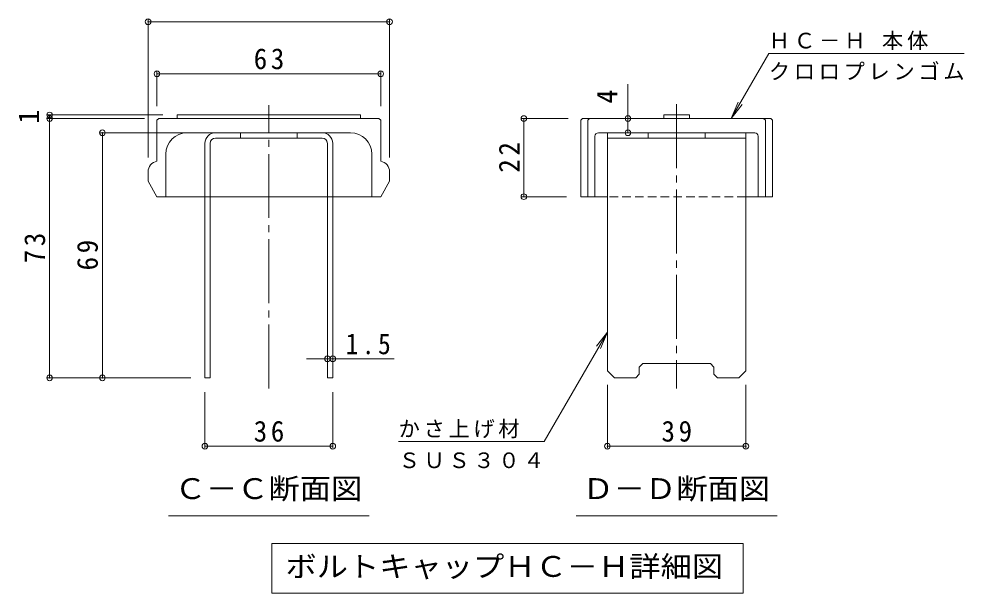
# Model space of a CAD drawing. Units: millimetres on the paper, enlarged 10 times, with parts at other scales. Extents: x -1583 to 1839, y -1939 to 1692.
# Drawn here: x 481 to 1812, y 215 to 1023 of the extents above; entities that cross this region are included whole.
import ezdxf
from ezdxf.enums import TextEntityAlignment as Align

# ---------------------------------------------------------------- set-up
doc = ezdxf.new("R2010")
doc.units = ezdxf.units.MM
doc.header["$LTSCALE"] = 10
doc.header["$PDMODE"] = 32
doc.header["$PDSIZE"] = 8
doc.linetypes.add('CHAIN2', pattern=[12, 9, -1, 1, -1])
doc.linetypes.add('DASHED1', pattern=[1.8, 1.2, -0.6])
for name, color, linetype, lineweight in [('D-4', 7, 'Continuous', 9), ('D-5', 7, 'Continuous', 9), ('D-7', 6, 'Continuous', 9), ('D-8', 4, 'Continuous', 9)]:
    doc.layers.add(name, color=color, linetype=linetype, lineweight=lineweight)
doc.styles.add('ＭＳ ゴシック', font='')
doc.styles.get('ＭＳ ゴシック').set_extended_font_data('MS Gothic')

msp = doc.modelspace()

# ---------------------------------------------------------------- linework, layer by layer
at = {"layer": 'D-4'}
for p, q in [((663.17, 1022.39), (663.17, 828.21)), ((663.17, 1019.39), (1003.17, 1019.39)), ((1003.17, 1022.39), (1003.17, 828.21)), ((1484.26, 883.21), (1537.16, 974.85)), ((1812.16, 974.85), (1537.16, 974.85)), ((675.67, 949.24), (675.67, 900.71)), ((675.67, 946.24), (990.67, 946.24)), ((990.67, 949.24), (990.67, 900.71)), ((1338.86, 883.21), (1338.86, 931.76)), ((1484.26, 883.21), (1493.82, 906.31)), ((1484.26, 883.21), (1499.48, 903.04)), ((521.55, 888.21), (684.09, 888.21)), ((521.55, 883.21), (658.17, 883.21)), ((524.55, 883.21), (524.55, 888.21)), ((524.55, 883.21), (524.55, 518.21)), ((1189.25, 883.21), (1254.85, 883.21)), ((1192.25, 883.21), (1192.25, 773.21)), ((1338.86, 863.21), (1338.86, 883.21)), ((595.78, 863.21), (738.17, 863.21)), ((598.78, 518.21), (598.78, 863.21)), ((1189.25, 773.21), (1252.35, 773.21)), ((1309.85, 582.6), (1220.91, 428.56)), ((1309.85, 582.6), (1294.63, 562.77)), ((1309.85, 582.6), (1300.28, 559.51)), ((915.67, 545.02), (886.08, 545.02)), ((915.67, 545.02), (923.17, 545.02)), ((923.17, 545.02), (1009.59, 545.02)), ((521.55, 518.21), (723.17, 518.21)), ((1309.85, 419.05), (1309.85, 508.21)), ((1504.85, 419.05), (1504.85, 508.21)), ((743.17, 419.05), (743.17, 498.21)), ((923.17, 419.05), (923.17, 498.21)), ((1220.91, 428.56), (1015.91, 428.56)), ((743.17, 422.05), (923.17, 422.05)), ((1309.85, 422.05), (1504.85, 422.05))]:
    msp.add_line(p, q, dxfattribs=at)
for p in [(663.17, 1019.39), (1003.17, 1019.39), (675.67, 946.24), (990.67, 946.24), (524.55, 888.21), (524.55, 883.21), (1192.25, 883.21), (1338.86, 883.21), (598.78, 863.21), (1338.86, 863.21), (1192.25, 773.21), (915.67, 545.02), (923.17, 545.02), (524.55, 518.21), (598.78, 518.21), (743.17, 422.05), (923.17, 422.05), (1309.85, 422.05), (1504.85, 422.05)]:
    msp.add_point(p, dxfattribs=at)
at = {"layer": 'D-5'}
for p, q in [((691.67, 323.85), (974.67, 323.85)), ((1265.85, 323.85), (1548.85, 323.85)), ((837.38, 285.31), (1500.91, 285.31)), ((837.38, 285.31), (837.38, 215.31)), ((1500.91, 285.31), (1500.91, 215.31)), ((837.38, 215.31), (1500.91, 215.31))]:
    msp.add_line(p, q, dxfattribs=at)
at = {"layer": 'D-7', "linetype": 'CHAIN2'}
for p, q in [((833.17, 503.21), (833.17, 901.98)), ((1407.35, 903.2), (1407.35, 503.21))]:
    msp.add_line(p, q, dxfattribs=at)
at = {"layer": 'D-7'}
for p, q in [((675.67, 880.71), (678.17, 883.21)), ((675.67, 880.71), (675.67, 823)), ((988.17, 883.21), (678.17, 883.21)), ((704.09, 888.21), (962.25, 888.21)), ((704.09, 883.21), (704.09, 888.21)), ((962.25, 883.21), (962.25, 888.21)), ((990.67, 880.71), (988.17, 883.21)), ((990.67, 880.71), (990.67, 823)), ((1272.35, 880.71), (1274.85, 883.21)), ((1272.35, 880.71), (1272.35, 773.21)), ((1539.85, 883.21), (1274.85, 883.21)), ((1282.35, 880.71), (1284.85, 883.21)), ((1282.35, 880.71), (1282.35, 773.21)), ((1425.54, 888.21), (1425.54, 883.21)), ((1532.35, 880.71), (1529.85, 883.21)), ((1532.35, 880.71), (1532.35, 773.21)), ((1542.35, 880.71), (1539.85, 883.21)), ((1542.35, 880.71), (1542.35, 773.21)), ((718.17, 863.21), (948.17, 863.21)), ((1292.35, 858.21), (1292.35, 773.21)), ((1517.35, 863.21), (1297.35, 863.21)), ((1522.35, 858.21), (1522.35, 773.21)), ((688.17, 833.21), (688.17, 773.21)), ((978.17, 833.21), (978.17, 773.21)), ((663.17, 808.21), (663.17, 794.86)), ((1003.17, 808.21), (1003.17, 794.86)), ((675.67, 773.21), (663.17, 794.86)), ((990.67, 773.21), (1003.17, 794.86)), ((675.67, 773.21), (743.17, 773.21)), ((750.67, 773.21), (915.67, 773.21)), ((923.17, 773.21), (990.67, 773.21)), ((1309.85, 773.21), (1272.35, 773.21)), ((1542.35, 773.21), (1504.85, 773.21))]:
    msp.add_line(p, q, dxfattribs=at)
at = {"layer": 'D-7', "linetype": 'DASHED1'}
for p, q in [((750.67, 773.21), (743.17, 773.21)), ((923.17, 773.21), (915.67, 773.21)), ((1504.85, 773.21), (1309.85, 773.21))]:
    msp.add_line(p, q, dxfattribs=at)
at = {"layer": 'D-7'}
msp.add_lwpolyline([(1425.54, 888.21), (1389.15, 888.21), (1389.15, 883.21)], dxfattribs=at)
for centre, radius, start, end in [((718.17, 833.21), 30, 90, 180), ((948.17, 833.21), 30, 0, 90), ((1297.35, 858.21), 5, 90, 180), ((1517.35, 858.21), 5, 0, 90), ((678.17, 808.21), 15, 99.59386, 180), ((988.17, 808.21), 15, 0, 80.40614)]:
    msp.add_arc(centre, radius, start, end, dxfattribs=at)
at = {"layer": 'D-8'}
for p, q in [((758.17, 863.21), (908.17, 863.21)), ((908.17, 855.71), (758.17, 855.71)), ((793.17, 855.71), (793.17, 863.21)), ((873.17, 855.71), (873.17, 863.21)), ((1309.85, 855.71), (1504.85, 855.71)), ((1367.35, 855.71), (1367.35, 863.21)), ((1447.35, 855.71), (1447.35, 863.21)), ((1504.85, 528.21), (1504.85, 863.21)), ((743.17, 848.21), (743.17, 518.21)), ((750.67, 848.21), (750.67, 518.21)), ((915.67, 848.21), (915.67, 518.21)), ((923.17, 848.21), (923.17, 518.21)), ((1354.85, 533.21), (1359.85, 538.21)), ((1354.85, 523.21), (1354.85, 533.21)), ((1359.85, 538.21), (1454.85, 538.21)), ((1459.85, 533.21), (1454.85, 538.21)), ((1459.85, 523.21), (1459.85, 533.21)), ((1309.85, 528.21), (1319.85, 518.21)), ((1354.85, 523.21), (1349.85, 518.21)), ((1459.85, 523.21), (1464.85, 518.21)), ((1504.85, 528.21), (1494.85, 518.21)), ((743.17, 518.21), (750.67, 518.21)), ((923.17, 518.21), (915.67, 518.21)), ((1349.85, 518.21), (1319.85, 518.21)), ((1494.85, 518.21), (1464.85, 518.21))]:
    msp.add_line(p, q, dxfattribs=at)
msp.add_lwpolyline([(1309.85, 528.21), (1309.85, 863.21), (1504.85, 863.21)], dxfattribs=at)
for centre, radius, start, end in [((758.17, 848.21), 15, 90, 180), ((758.17, 848.21), 7.5, 90, 180), ((908.17, 848.21), 15, 0, 90), ((908.17, 848.21), 7.5, 0, 90)]:
    msp.add_arc(centre, radius, start, end, dxfattribs=at)

# ---------------------------------------------------------------- texts
at = {"layer": 'D-4', "color": 2, "style": 'ＭＳ ゴシック'}
for s, p in [('4', (1332.86, 904.16)), ('1', (518.55, 875.71))]:
    msp.add_text(s, height=29.33, rotation=90, dxfattribs=at).set_placement(p, align=Align.BOTTOM_LEFT)
at = {"layer": 'D-4', "char_height": 21.99, "attachment_point": 7, "style": 'ＭＳ ゴシック'}
for s, insert in [('\\T1.18;ＨＣ－Ｈ\\~本体', (1537.16, 979.5)), ('\\T1.17;クロロプレンゴム', (1537.16, 937.13)), ('\\T1.17;かさ上げ材', (1015.91, 433.22)), ('\\T1.17;ＳＵＳ３０４', (1015.91, 390.84))]:
    msp.add_mtext(s, dxfattribs=dict(at, insert=insert))
at = {"layer": 'D-4', "color": 2, "char_height": 29.33, "attachment_point": 7, "style": 'ＭＳ ゴシック'}
for s, insert in [('\\T1.27;\\W0.95;63', (811.92, 952.24)), ('\\T1.27;\\W0.9;1.5', (941.28, 551.02)), ('\\T1.27;\\W0.95;36', (811.92, 428.05)), ('\\T1.27;\\W0.95;39', (1386.1, 428.05))]:
    msp.add_mtext(s, dxfattribs=dict(at, insert=insert))
at = {"layer": 'D-4', "color": 2, "char_height": 29.33, "attachment_point": 7, "rotation": 90, "style": 'ＭＳ ゴシック'}
for s, insert in [('\\T1.27;\\W0.95;22', (1186.25, 806.96)), ('\\T1.27;\\W0.95;73', (518.55, 679.46)), ('\\T1.27;\\W0.95;69', (592.78, 669.46))]:
    msp.add_mtext(s, dxfattribs=dict(at, insert=insert))
at = {"layer": 'D-5', "color": 2, "style": 'ＭＳ ゴシック', "width": 1.1}
for s, p in [('Ｃ－Ｃ断面図', (700.67, 338.85)), ('Ｄ－Ｄ断面図', (1274.85, 338.85)), ('ボルトキャップＨＣ－Ｈ詳細図', (856.64, 229.31))]:
    msp.add_text(s, height=29.33, dxfattribs=at).set_placement(p, align=Align.BOTTOM_LEFT)

doc.saveas('drawing.dxf')
